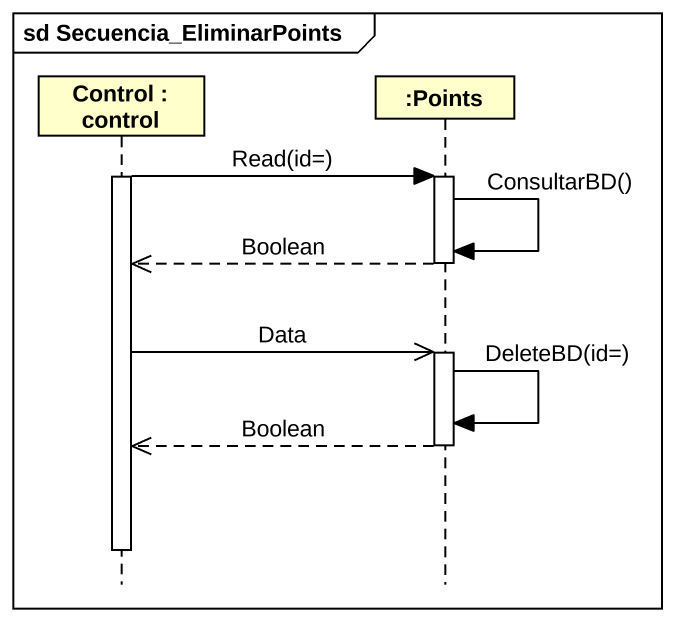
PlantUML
@startuml
mainframe sd Secuencia_EliminarPoints
hide footbox
participant "Control : control" as Control_
participant ":Points" as Points

activate Control_
Control_ -> Points : Read(id=)
activate Points
Points -> Points : ConsultarBD()
Points -->> Control_ : Boolean
deactivate Points
Control_ ->> Points : Data
activate Points
Points -> Points : DeleteBD(id=)
Points -->> Control_ : Boolean
deactivate Points
deactivate Control_
@enduml
